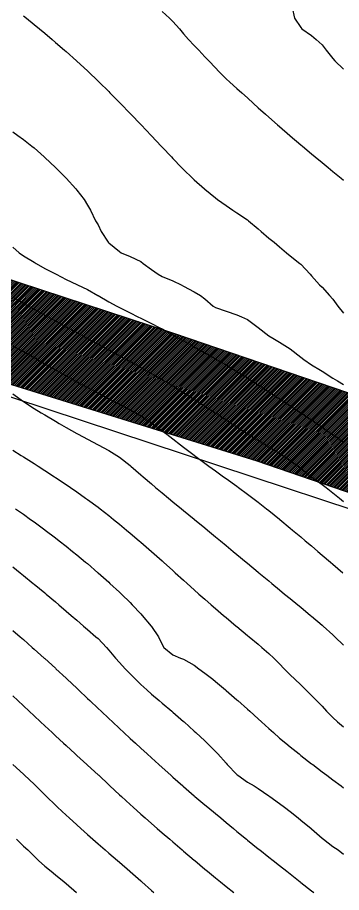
# Model space of a CAD drawing. Extents: x 771911 to 772814, y 1416488 to 1417835.
# Drawn here: x 772375.9 to 772406.2, y 1417389.2 to 1417471.3 of the extents above; entities that cross this region are included whole.
import ezdxf

# ---------------------------------------------------------------- set-up
doc = ezdxf.new("R2010")
doc.units = 0
doc.header["$MEASUREMENT"] = 0
doc.layers.get('0').update_dxf_attribs({"color": 1, "linetype": 'CONTINUOUS'})
for name, color, linetype in [('743.5', 1, 'CONTINUOUS'), ('744', 1, 'CONTINUOUS'), ('744.5', 1, 'CONTINUOUS'), ('745', 1, 'CONTINUOUS'), ('745.5', 1, 'CONTINUOUS'), ('746', 1, 'CONTINUOUS'), ('746.5', 1, 'CONTINUOUS'), ('747', 1, 'CONTINUOUS'), ('747.5', 1, 'CONTINUOUS'), ('748', 1, 'CONTINUOUS'), ('748.5', 1, 'CONTINUOUS'), ('749', 1, 'CONTINUOUS'), ('749.5', 1, 'CONTINUOUS'), ('750', 1, 'CONTINUOUS'), ('750.5', 1, 'CONTINUOUS'), ('SyNo_Boundary', 1, 'CONTINUOUS'), ('Tittahalli Kaggalipura Road', 1, 'CONTINUOUS')]:
    doc.layers.add(name, color=color, linetype=linetype)

msp = doc.modelspace()

# ---------------------------------------------------------------- hatches: boundary and pattern name
at = {"linetype": 'Continuous', "true_color": 0x636466}
h = msp.add_hatch(dxfattribs=at)
h.set_pattern_fill('ANSI31', color=251)
h.set_pattern_definition([(45, (0, 0), (-0.088388347648, 0.088388347648), [])])
h.paths.add_polyline_path([(772522.605, 1417283.282), (772520.273, 1417268.563), (772513.114, 1417279.501), (772507.162, 1417290.36), (772496.182, 1417312.844), (772486.465, 1417332.406), (772479.386, 1417347.593), (772470.313, 1417366.576), (772466.387, 1417373.719), (772461.818, 1417381.248), (772456.375, 1417390.468), (772449.656, 1417399.267), (772437.614, 1417412.909), (772434.568, 1417415.352), (772429.862, 1417418.006), (772420.904, 1417421.927), (772398.343, 1417429.679), (772374.455, 1417437.098), (772359.806, 1417442.382), (772345.168, 1417448.5), (772332.329, 1417452.613), (772319.893, 1417455.244), (772313.715, 1417455.758), (772303.998, 1417456.338), (772287.74, 1417456.824), (772255.285, 1417458.783), (772218.122, 1417462.161), (772178.418, 1417465.604), (772169.505, 1417466.022), (772152.388, 1417466.955), (772128.675, 1417467.728), (772108.276, 1417467.309), (772091.77, 1417468.596), (772080.058, 1417470.849), (772055.508, 1417476.286), (772058.208, 1417485.719), (772077.753, 1417481.798), (772085.475, 1417480.049), (772095.609, 1417478.541), (772104.838, 1417477.515), (772109.064, 1417477.107), (772119.071, 1417476.495), (772138.247, 1417476.882), (772157.054, 1417476.624), (772180.381, 1417475.948), (772196.42, 1417474.05), (772223.19, 1417472.055), (772238.634, 1417470.221), (772253.531, 1417468.741), (772279.014, 1417467.358), (772297.901, 1417466.392), (772312.541, 1417465.331), (772322.966, 1417464.397), (772327.535, 1417463.818), (772331.621, 1417462.917), (772335.289, 1417461.856), (772341.466, 1417459.507), (772371.808, 1417447.795), (772390.502, 1417441.682), (772410.82, 1417434.724), (772428.227, 1417428.257), (772432.281, 1417426.358), (772437.88, 1417423.044), (772440.261, 1417421.274), (772442.32, 1417419.022), (772450.493, 1417410.045), (772456.22, 1417403.642), (772460.563, 1417398.398), (772465.422, 1417391.673), (772482.284, 1417361.211), (772490.969, 1417343.088), (772497.404, 1417329.704), (772515.608, 1417294.462), (772521.318, 1417285.453)])

# ---------------------------------------------------------------- linework, layer by layer
at = {"layer": '743.5', "color": 0, "linetype": 'Continuous'}
msp.add_polyline3d([(772401.61, 1417472.206, 743.5), (772401.824, 1417471.206, 743.5), (772402.434, 1417470.335, 743.5), (772402.516, 1417470.206, 743.5), (772403.434, 1417469.596, 743.5), (772403.854, 1417469.206, 743.5), (772404.434, 1417468.712, 743.5), (772404.803, 1417468.206, 743.5), (772405.434, 1417467.423, 743.5), (772405.615, 1417467.206, 743.5), (772406.434, 1417466.434, 743.5)], dxfattribs=at)
at = {"layer": '744', "color": 0, "linetype": 'Continuous'}
msp.add_polyline3d([(772389.434, 1417471.827, 744), (772390.133, 1417471.206, 744), (772390.434, 1417470.905, 744), (772391.045, 1417470.206, 744), (772391.434, 1417469.746, 744), (772391.914, 1417469.206, 744), (772392.434, 1417468.643, 744), (772392.858, 1417468.206, 744), (772393.434, 1417467.594, 744), (772393.799, 1417467.206, 744), (772394.434, 1417466.538, 744), (772394.743, 1417466.206, 744), (772395.434, 1417465.516, 744), (772395.785, 1417465.206, 744), (772396.434, 1417464.621, 744), (772396.906, 1417464.206, 744), (772397.434, 1417463.723, 744), (772398.001, 1417463.206, 744), (772398.434, 1417462.815, 744), (772399.118, 1417462.206, 744), (772399.434, 1417461.927, 744), (772400.255, 1417461.206, 744), (772400.434, 1417461.052, 744), (772401.414, 1417460.206, 744), (772401.434, 1417460.19, 744), (772402.434, 1417459.339, 744), (772402.59, 1417459.206, 744), (772403.434, 1417458.499, 744), (772403.784, 1417458.206, 744), (772404.434, 1417457.669, 744), (772404.992, 1417457.206, 744), (772405.434, 1417456.843, 744), (772406.205, 1417456.206, 744), (772406.434, 1417456.018, 744)], dxfattribs=at)
at = {"layer": '744.5', "color": 0, "linetype": 'Continuous'}
msp.add_polyline3d([(772376.434, 1417471.436, 744.5), (772376.72, 1417471.206, 744.5), (772377.434, 1417470.626, 744.5), (772377.937, 1417470.206, 744.5), (772378.434, 1417469.79, 744.5), (772379.123, 1417469.206, 744.5), (772379.434, 1417468.94, 744.5), (772380.284, 1417468.206, 744.5), (772380.434, 1417468.075, 744.5), (772381.407, 1417467.206, 744.5), (772381.434, 1417467.183, 744.5), (772382.434, 1417466.256, 744.5), (772382.486, 1417466.206, 744.5), (772383.434, 1417465.301, 744.5), (772383.531, 1417465.206, 744.5), (772384.434, 1417464.318, 744.5), (772384.545, 1417464.206, 744.5), (772385.434, 1417463.311, 744.5), (772385.536, 1417463.206, 744.5), (772386.434, 1417462.283, 744.5), (772386.508, 1417462.206, 744.5), (772387.434, 1417461.24, 744.5), (772387.465, 1417461.206, 744.5), (772388.413, 1417460.206, 744.5), (772388.434, 1417460.184, 744.5), (772389.355, 1417459.206, 744.5), (772389.434, 1417459.121, 744.5), (772390.3, 1417458.206, 744.5), (772390.434, 1417458.062, 744.5), (772391.261, 1417457.206, 744.5), (772391.434, 1417457.027, 744.5), (772392.275, 1417456.206, 744.5), (772392.434, 1417456.055, 744.5), (772393.387, 1417455.206, 744.5), (772393.434, 1417455.167, 744.5), (772394.434, 1417454.36, 744.5), (772394.634, 1417454.206, 744.5), (772395.434, 1417453.628, 744.5), (772396.054, 1417453.206, 744.5), (772396.434, 1417452.964, 744.5), (772397.434, 1417452.284, 744.5), (772397.534, 1417452.206, 744.5), (772398.434, 1417451.441, 744.5), (772398.726, 1417451.206, 744.5), (772399.434, 1417450.585, 744.5), (772399.918, 1417450.206, 744.5), (772400.434, 1417449.753, 744.5), (772401.093, 1417449.206, 744.5), (772401.434, 1417448.923, 744.5), (772402.332, 1417448.206, 744.5), (772402.434, 1417448.129, 744.5), (772403.299, 1417447.206, 744.5), (772403.434, 1417447.031, 744.5), (772404.178, 1417446.206, 744.5), (772404.434, 1417445.971, 744.5), (772405.127, 1417445.206, 744.5), (772405.434, 1417444.861, 744.5), (772405.899, 1417444.206, 744.5), (772406.434, 1417443.558, 744.5)], dxfattribs=at)
at = {"layer": '745', "color": 0, "linetype": 'Continuous'}
msp.add_polyline3d([(772375.434, 1417460.559, 745), (772375.915, 1417460.206, 745), (772376.434, 1417459.843, 745), (772377.235, 1417459.206, 745), (772377.434, 1417459.039, 745), (772378.371, 1417458.206, 745), (772378.434, 1417458.149, 745), (772379.434, 1417457.218, 745), (772379.445, 1417457.206, 745), (772380.425, 1417456.206, 745), (772380.434, 1417456.197, 745), (772381.336, 1417455.206, 745), (772381.434, 1417455.08, 745), (772382.115, 1417454.206, 745), (772382.434, 1417453.661, 745), (772382.713, 1417453.206, 745), (772383.172, 1417452.206, 745), (772383.434, 1417451.841, 745), (772383.721, 1417451.206, 745), (772384.37, 1417450.206, 745), (772384.434, 1417450.146, 745), (772385.434, 1417449.319, 745), (772385.585, 1417449.206, 745), (772386.434, 1417448.851, 745), (772387.434, 1417448.396, 745), (772387.646, 1417448.206, 745), (772388.434, 1417447.631, 745), (772389.048, 1417447.206, 745), (772389.434, 1417446.996, 745), (772390.434, 1417446.567, 745), (772391.201, 1417446.206, 745), (772391.434, 1417446.092, 745), (772392.434, 1417445.532, 745), (772393.017, 1417445.206, 745), (772393.434, 1417444.876, 745), (772394.219, 1417444.206, 745), (772394.434, 1417444.062, 745), (772395.434, 1417443.739, 745), (772396.434, 1417443.402, 745), (772396.884, 1417443.206, 745), (772397.434, 1417442.958, 745), (772398.424, 1417442.206, 745), (772398.434, 1417442.2, 745), (772399.434, 1417441.418, 745), (772399.798, 1417441.206, 745), (772400.434, 1417440.824, 745), (772401.434, 1417440.213, 745), (772401.442, 1417440.206, 745), (772402.434, 1417439.417, 745), (772402.702, 1417439.206, 745), (772403.434, 1417438.713, 745), (772404.263, 1417438.206, 745), (772404.434, 1417438.096, 745), (772405.434, 1417437.463, 745), (772405.852, 1417437.206, 745), (772406.434, 1417436.841, 745)], dxfattribs=at)
at = {"layer": '745.5', "color": 0, "linetype": 'Continuous'}
msp.add_polyline3d([(772375.434, 1417449.731, 745.5), (772376.045, 1417449.206, 745.5), (772376.434, 1417448.937, 745.5), (772377.434, 1417448.341, 745.5), (772377.633, 1417448.206, 745.5), (772378.434, 1417447.718, 745.5), (772379.434, 1417447.237, 745.5), (772379.491, 1417447.206, 745.5), (772380.434, 1417446.712, 745.5), (772381.434, 1417446.24, 745.5), (772381.508, 1417446.206, 745.5), (772382.434, 1417445.754, 745.5), (772383.403, 1417445.206, 745.5), (772383.434, 1417445.19, 745.5), (772384.434, 1417444.613, 745.5), (772385.186, 1417444.206, 745.5), (772385.434, 1417444.074, 745.5), (772386.434, 1417443.569, 745.5), (772387.162, 1417443.206, 745.5), (772387.434, 1417443.069, 745.5), (772388.434, 1417442.579, 745.5), (772389.168, 1417442.206, 745.5), (772389.434, 1417442.067, 745.5), (772390.434, 1417441.511, 745.5), (772390.965, 1417441.206, 745.5), (772391.434, 1417440.941, 745.5), (772392.434, 1417440.381, 745.5), (772392.753, 1417440.206, 745.5), (772393.434, 1417439.826, 745.5), (772394.434, 1417439.267, 745.5), (772394.541, 1417439.206, 745.5), (772395.434, 1417438.689, 745.5), (772396.239, 1417438.206, 745.5), (772396.434, 1417438.088, 745.5), (772397.434, 1417437.466, 745.5), (772397.84, 1417437.206, 745.5), (772398.434, 1417436.827, 745.5), (772399.389, 1417436.206, 745.5), (772399.434, 1417436.178, 745.5), (772400.434, 1417435.524, 745.5), (772400.915, 1417435.206, 745.5), (772401.434, 1417434.866, 745.5), (772402.43, 1417434.206, 745.5), (772402.434, 1417434.204, 745.5), (772403.434, 1417433.535, 745.5), (772403.919, 1417433.206, 745.5), (772404.434, 1417432.855, 745.5), (772405.373, 1417432.206, 745.5), (772405.434, 1417432.164, 745.5), (772406.434, 1417431.461, 745.5)], dxfattribs=at)
at = {"layer": '746', "color": 0, "linetype": 'Continuous'}
msp.add_polyline3d([(772375.434, 1417445.057, 746), (772376.434, 1417444.48, 746), (772376.917, 1417444.206, 746), (772377.434, 1417443.916, 746), (772378.434, 1417443.362, 746), (772378.718, 1417443.206, 746), (772379.434, 1417442.813, 746), (772380.434, 1417442.268, 746), (772380.546, 1417442.206, 746), (772381.434, 1417441.722, 746), (772382.381, 1417441.206, 746), (772382.434, 1417441.178, 746), (772383.434, 1417440.635, 746), (772384.227, 1417440.206, 746), (772384.434, 1417440.095, 746), (772385.434, 1417439.554, 746), (772386.074, 1417439.206, 746), (772386.434, 1417439.011, 746), (772387.434, 1417438.46, 746), (772387.885, 1417438.206, 746), (772388.434, 1417437.896, 746), (772389.434, 1417437.316, 746), (772389.62, 1417437.206, 746), (772390.434, 1417436.719, 746), (772391.27, 1417436.206, 746), (772391.434, 1417436.104, 746), (772392.434, 1417435.474, 746), (772392.856, 1417435.206, 746), (772393.434, 1417434.832, 746), (772394.399, 1417434.206, 746), (772394.434, 1417434.184, 746), (772395.434, 1417433.531, 746), (772395.936, 1417433.206, 746), (772396.434, 1417432.882, 746), (772397.434, 1417432.244, 746), (772397.492, 1417432.206, 746), (772398.434, 1417431.621, 746), (772399.112, 1417431.206, 746), (772399.434, 1417431.019, 746), (772400.434, 1417430.405, 746), (772400.737, 1417430.206, 746), (772401.434, 1417429.74, 746), (772402.189, 1417429.206, 746), (772402.434, 1417429.015, 746), (772403.406, 1417428.206, 746), (772403.434, 1417428.184, 746), (772404.434, 1417427.484, 746), (772404.81, 1417427.206, 746), (772405.434, 1417426.689, 746), (772406.054, 1417426.206, 746), (772406.434, 1417425.893, 746)], dxfattribs=at)
at = {"layer": '746.5', "color": 0, "linetype": 'Continuous'}
msp.add_polyline3d([(772375.434, 1417440.487, 746.5), (772375.944, 1417440.206, 746.5), (772376.434, 1417439.938, 746.5), (772377.434, 1417439.378, 746.5), (772377.738, 1417439.206, 746.5), (772378.434, 1417438.808, 746.5), (772379.434, 1417438.239, 746.5), (772379.492, 1417438.206, 746.5), (772380.434, 1417437.673, 746.5), (772381.273, 1417437.206, 746.5), (772381.434, 1417437.117, 746.5), (772382.434, 1417436.571, 746.5), (772383.116, 1417436.206, 746.5), (772383.434, 1417436.039, 746.5), (772384.434, 1417435.52, 746.5), (772385.038, 1417435.206, 746.5), (772385.434, 1417435.009, 746.5), (772386.434, 1417434.484, 746.5), (772386.916, 1417434.206, 746.5), (772387.434, 1417433.908, 746.5), (772388.434, 1417433.257, 746.5), (772388.507, 1417433.206, 746.5), (772389.434, 1417432.521, 746.5), (772389.857, 1417432.206, 746.5), (772390.434, 1417431.746, 746.5), (772391.142, 1417431.206, 746.5), (772391.434, 1417430.975, 746.5), (772392.434, 1417430.22, 746.5), (772392.452, 1417430.206, 746.5), (772393.434, 1417429.475, 746.5), (772393.807, 1417429.206, 746.5), (772394.434, 1417428.745, 746.5), (772395.19, 1417428.206, 746.5), (772395.434, 1417428.028, 746.5), (772396.434, 1417427.314, 746.5), (772396.587, 1417427.206, 746.5), (772397.434, 1417426.586, 746.5), (772397.943, 1417426.206, 746.5), (772398.434, 1417425.829, 746.5), (772399.222, 1417425.206, 746.5), (772399.434, 1417425.037, 746.5), (772400.434, 1417424.222, 746.5), (772400.452, 1417424.206, 746.5), (772401.434, 1417423.394, 746.5), (772401.658, 1417423.206, 746.5), (772402.434, 1417422.557, 746.5), (772402.849, 1417422.206, 746.5), (772403.434, 1417421.713, 746.5), (772404.027, 1417421.206, 746.5), (772404.434, 1417420.86, 746.5), (772405.194, 1417420.206, 746.5), (772405.434, 1417420, 746.5), (772406.351, 1417419.206, 746.5)], dxfattribs=at)
at = {"layer": '747', "color": 0, "linetype": 'Continuous'}
msp.add_polyline3d([(772375.434, 1417435.969, 747), (772376.434, 1417435.265, 747), (772376.523, 1417435.206, 747), (772377.434, 1417434.62, 747), (772378.109, 1417434.206, 747), (772378.434, 1417434.007, 747), (772379.434, 1417433.412, 747), (772379.792, 1417433.206, 747), (772380.434, 1417432.833, 747), (772381.434, 1417432.272, 747), (772381.558, 1417432.206, 747), (772382.434, 1417431.725, 747), (772383.434, 1417431.212, 747), (772383.445, 1417431.206, 747), (772384.434, 1417430.669, 747), (772385.199, 1417430.206, 747), (772385.434, 1417430.05, 747), (772386.434, 1417429.258, 747), (772386.489, 1417429.206, 747), (772387.434, 1417428.393, 747), (772387.643, 1417428.206, 747), (772388.434, 1417427.534, 747), (772388.819, 1417427.206, 747), (772389.434, 1417426.693, 747), (772390.022, 1417426.206, 747), (772390.434, 1417425.865, 747), (772391.238, 1417425.206, 747), (772391.434, 1417425.045, 747), (772392.434, 1417424.226, 747), (772392.458, 1417424.206, 747), (772393.434, 1417423.406, 747), (772393.678, 1417423.206, 747), (772394.434, 1417422.582, 747), (772394.891, 1417422.206, 747), (772395.434, 1417421.755, 747), (772396.096, 1417421.206, 747), (772396.434, 1417420.924, 747), (772397.297, 1417420.206, 747), (772397.434, 1417420.092, 747), (772398.434, 1417419.259, 747), (772398.497, 1417419.206, 747), (772399.434, 1417418.428, 747), (772399.701, 1417418.206, 747), (772400.434, 1417417.602, 747), (772400.914, 1417417.206, 747), (772401.434, 1417416.786, 747), (772402.141, 1417416.206, 747), (772402.434, 1417415.972, 747), (772403.346, 1417415.206, 747), (772403.434, 1417415.131, 747), (772404.434, 1417414.285, 747), (772404.525, 1417414.206, 747), (772405.434, 1417413.389, 747), (772405.628, 1417413.206, 747), (772406.434, 1417412.401, 747)], dxfattribs=at)
at = {"layer": '747.5', "color": 0, "linetype": 'Continuous'}
msp.add_polyline3d([(772375.434, 1417430.704, 747.5), (772376.229, 1417430.206, 747.5), (772376.434, 1417430.077, 747.5), (772377.434, 1417429.442, 747.5), (772377.804, 1417429.206, 747.5), (772378.434, 1417428.799, 747.5), (772379.344, 1417428.206, 747.5), (772379.434, 1417428.147, 747.5), (772380.434, 1417427.479, 747.5), (772380.837, 1417427.206, 747.5), (772381.434, 1417426.793, 747.5), (772382.264, 1417426.206, 747.5), (772382.434, 1417426.084, 747.5), (772383.434, 1417425.342, 747.5), (772383.611, 1417425.206, 747.5), (772384.434, 1417424.561, 747.5), (772384.876, 1417424.206, 747.5), (772385.434, 1417423.75, 747.5), (772386.09, 1417423.206, 747.5), (772386.434, 1417422.917, 747.5), (772387.269, 1417422.206, 747.5), (772387.434, 1417422.065, 747.5), (772388.422, 1417421.206, 747.5), (772388.434, 1417421.196, 747.5), (772389.434, 1417420.31, 747.5), (772389.551, 1417420.206, 747.5), (772390.434, 1417419.411, 747.5), (772390.663, 1417419.206, 747.5), (772391.434, 1417418.505, 747.5), (772391.767, 1417418.206, 747.5), (772392.434, 1417417.6, 747.5), (772392.877, 1417417.206, 747.5), (772393.434, 1417416.71, 747.5), (772394.011, 1417416.206, 747.5), (772394.434, 1417415.84, 747.5), (772395.178, 1417415.206, 747.5), (772395.434, 1417414.991, 747.5), (772396.371, 1417414.206, 747.5), (772396.434, 1417414.154, 747.5), (772397.434, 1417413.324, 747.5), (772397.574, 1417413.206, 747.5), (772398.434, 1417412.493, 747.5), (772398.77, 1417412.206, 747.5), (772399.434, 1417411.635, 747.5), (772399.896, 1417411.206, 747.5), (772400.434, 1417410.673, 747.5), (772400.869, 1417410.206, 747.5), (772401.434, 1417409.633, 747.5), (772401.881, 1417409.206, 747.5), (772402.434, 1417408.678, 747.5), (772402.911, 1417408.206, 747.5), (772403.434, 1417407.694, 747.5), (772403.91, 1417407.206, 747.5), (772404.434, 1417406.678, 747.5), (772404.844, 1417406.206, 747.5), (772405.434, 1417405.613, 747.5), (772405.86, 1417405.206, 747.5), (772406.434, 1417404.756, 747.5)], dxfattribs=at)
at = {"layer": '748', "color": 0, "linetype": 'Continuous'}
msp.add_polyline3d([(772375.688, 1417425.206, 748), (772376.434, 1417424.681, 748), (772377.099, 1417424.206, 748), (772377.434, 1417423.963, 748), (772378.434, 1417423.228, 748), (772378.463, 1417423.206, 748), (772379.434, 1417422.472, 748), (772379.78, 1417422.206, 748), (772380.434, 1417421.693, 748), (772381.042, 1417421.206, 748), (772381.434, 1417420.887, 748), (772382.253, 1417420.206, 748), (772382.434, 1417420.054, 748), (772383.42, 1417419.206, 748), (772383.434, 1417419.194, 748), (772384.434, 1417418.306, 748), (772384.543, 1417418.206, 748), (772385.434, 1417417.381, 748), (772385.618, 1417417.206, 748), (772386.434, 1417416.405, 748), (772386.631, 1417416.206, 748), (772387.434, 1417415.353, 748), (772387.568, 1417415.206, 748), (772388.404, 1417414.206, 748), (772388.434, 1417414.166, 748), (772389.106, 1417413.206, 748), (772389.434, 1417412.47, 748), (772389.6, 1417412.206, 748), (772390.434, 1417411.497, 748), (772391.148, 1417411.206, 748), (772391.434, 1417411.112, 748), (772392.434, 1417410.532, 748), (772392.874, 1417410.206, 748), (772393.434, 1417409.796, 748), (772394.175, 1417409.206, 748), (772394.434, 1417408.996, 748), (772395.362, 1417408.206, 748), (772395.434, 1417408.145, 748), (772396.434, 1417407.28, 748), (772396.517, 1417407.206, 748), (772397.434, 1417406.398, 748), (772397.647, 1417406.206, 748), (772398.434, 1417405.496, 748), (772398.753, 1417405.206, 748), (772399.434, 1417404.583, 748), (772399.853, 1417404.206, 748), (772400.434, 1417403.702, 748), (772401.019, 1417403.206, 748), (772401.434, 1417402.872, 748), (772402.261, 1417402.206, 748), (772402.434, 1417402.072, 748), (772403.434, 1417401.294, 748), (772403.547, 1417401.206, 748), (772404.434, 1417400.53, 748), (772404.867, 1417400.206, 748), (772405.434, 1417399.78, 748), (772406.209, 1417399.206, 748), (772406.434, 1417399.034, 748)], dxfattribs=at)
at = {"layer": '748.5', "color": 0, "linetype": 'Continuous'}
msp.add_polyline3d([(772375.434, 1417419.751, 748.5), (772376.123, 1417419.206, 748.5), (772376.434, 1417418.957, 748.5), (772377.361, 1417418.206, 748.5), (772377.434, 1417418.146, 748.5), (772378.434, 1417417.317, 748.5), (772378.566, 1417417.206, 748.5), (772379.434, 1417416.471, 748.5), (772379.743, 1417416.206, 748.5), (772380.434, 1417415.61, 748.5), (772380.899, 1417415.206, 748.5), (772381.434, 1417414.74, 748.5), (772382.052, 1417414.206, 748.5), (772382.434, 1417413.877, 748.5), (772383.232, 1417413.206, 748.5), (772383.434, 1417413.022, 748.5), (772384.205, 1417412.206, 748.5), (772384.434, 1417411.95, 748.5), (772385.056, 1417411.206, 748.5), (772385.434, 1417410.791, 748.5), (772385.958, 1417410.206, 748.5), (772386.434, 1417409.713, 748.5), (772386.932, 1417409.206, 748.5), (772387.434, 1417408.724, 748.5), (772388.003, 1417408.206, 748.5), (772388.434, 1417407.82, 748.5), (772389.155, 1417407.206, 748.5), (772389.434, 1417406.964, 748.5), (772390.33, 1417406.206, 748.5), (772390.434, 1417406.116, 748.5), (772391.434, 1417405.251, 748.5), (772391.485, 1417405.206, 748.5), (772392.434, 1417404.358, 748.5), (772392.6, 1417404.206, 748.5), (772393.434, 1417403.428, 748.5), (772393.663, 1417403.206, 748.5), (772394.434, 1417402.439, 748.5), (772394.648, 1417402.206, 748.5), (772395.434, 1417401.335, 748.5), (772395.53, 1417401.206, 748.5), (772396.434, 1417400.269, 748.5), (772396.513, 1417400.206, 748.5), (772397.434, 1417399.569, 748.5), (772398.056, 1417399.206, 748.5), (772398.434, 1417398.956, 748.5), (772399.434, 1417398.278, 748.5), (772399.534, 1417398.206, 748.5), (772400.434, 1417397.552, 748.5), (772400.894, 1417397.206, 748.5), (772401.434, 1417396.796, 748.5), (772402.187, 1417396.206, 748.5), (772402.434, 1417396.012, 748.5), (772403.406, 1417395.206, 748.5), (772403.434, 1417395.184, 748.5), (772404.434, 1417394.324, 748.5), (772404.567, 1417394.206, 748.5), (772405.434, 1417393.514, 748.5), (772405.921, 1417393.206, 748.5), (772406.434, 1417392.813, 748.5)], dxfattribs=at)
at = {"layer": '749', "color": 0, "linetype": 'Continuous'}
msp.add_polyline3d([(772375.434, 1417413.792, 749), (772376.113, 1417413.206, 749), (772376.434, 1417412.928, 749), (772377.255, 1417412.206, 749), (772377.434, 1417412.049, 749), (772378.375, 1417411.206, 749), (772378.434, 1417411.154, 749), (772379.434, 1417410.242, 749), (772379.472, 1417410.206, 749), (772380.434, 1417409.312, 749), (772380.546, 1417409.206, 749), (772381.434, 1417408.368, 749), (772381.602, 1417408.206, 749), (772382.434, 1417407.416, 749), (772382.652, 1417407.206, 749), (772383.434, 1417406.465, 749), (772383.705, 1417406.206, 749), (772384.434, 1417405.52, 749), (772384.768, 1417405.206, 749), (772385.434, 1417404.585, 749), (772385.844, 1417404.206, 749), (772386.434, 1417403.663, 749), (772386.933, 1417403.206, 749), (772387.434, 1417402.748, 749), (772388.03, 1417402.206, 749), (772388.434, 1417401.84, 749), (772389.134, 1417401.206, 749), (772389.434, 1417400.936, 749), (772390.244, 1417400.206, 749), (772390.434, 1417400.038, 749), (772391.367, 1417399.206, 749), (772391.434, 1417399.147, 749), (772392.434, 1417398.27, 749), (772392.507, 1417398.206, 749), (772393.434, 1417397.428, 749), (772393.702, 1417397.206, 749), (772394.434, 1417396.618, 749), (772394.937, 1417396.206, 749), (772395.434, 1417395.784, 749), (772396.116, 1417395.206, 749), (772396.434, 1417394.936, 749), (772397.326, 1417394.206, 749), (772397.434, 1417394.119, 749), (772398.434, 1417393.318, 749), (772398.575, 1417393.206, 749), (772399.434, 1417392.528, 749), (772399.841, 1417392.206, 749), (772400.434, 1417391.742, 749), (772401.11, 1417391.206, 749), (772401.434, 1417390.955, 749), (772402.377, 1417390.206, 749), (772402.434, 1417390.163, 749), (772403.434, 1417389.385, 749), (772403.655, 1417389.206, 749)], dxfattribs=at)
at = {"layer": '749.5', "color": 0, "linetype": 'Continuous'}
msp.add_polyline3d([(772375.434, 1417407.646, 749.5), (772375.912, 1417407.206, 749.5), (772376.434, 1417406.716, 749.5), (772376.98, 1417406.206, 749.5), (772377.434, 1417405.78, 749.5), (772378.048, 1417405.206, 749.5), (772378.434, 1417404.847, 749.5), (772379.123, 1417404.206, 749.5), (772379.434, 1417403.918, 749.5), (772380.204, 1417403.206, 749.5), (772380.434, 1417402.993, 749.5), (772381.284, 1417402.206, 749.5), (772381.434, 1417402.069, 749.5), (772382.379, 1417401.206, 749.5), (772382.434, 1417401.158, 749.5), (772383.434, 1417400.255, 749.5), (772383.487, 1417400.206, 749.5), (772384.434, 1417399.309, 749.5), (772384.543, 1417399.206, 749.5), (772385.434, 1417398.372, 749.5), (772385.614, 1417398.206, 749.5), (772386.434, 1417397.46, 749.5), (772386.715, 1417397.206, 749.5), (772387.434, 1417396.565, 749.5), (772387.84, 1417396.206, 749.5), (772388.434, 1417395.684, 749.5), (772388.981, 1417395.206, 749.5), (772389.434, 1417394.813, 749.5), (772390.14, 1417394.206, 749.5), (772390.434, 1417393.953, 749.5), (772391.308, 1417393.206, 749.5), (772391.434, 1417393.099, 749.5), (772392.434, 1417392.247, 749.5), (772392.481, 1417392.206, 749.5), (772393.434, 1417391.404, 749.5), (772393.671, 1417391.206, 749.5), (772394.434, 1417390.575, 749.5), (772394.888, 1417390.206, 749.5), (772395.434, 1417389.766, 749.5), (772396.144, 1417389.206, 749.5)], dxfattribs=at)
at = {"layer": '750', "color": 0, "linetype": 'Continuous'}
msp.add_polyline3d([(772375.451, 1417401.206, 750), (772376.434, 1417400.303, 750), (772376.539, 1417400.206, 750), (772377.434, 1417399.361, 750), (772377.593, 1417399.206, 750), (772378.434, 1417398.368, 750), (772378.594, 1417398.206, 750), (772379.434, 1417397.392, 750), (772379.633, 1417397.206, 750), (772380.434, 1417396.465, 750), (772380.717, 1417396.206, 750), (772381.434, 1417395.553, 750), (772381.818, 1417395.206, 750), (772382.434, 1417394.661, 750), (772382.948, 1417394.206, 750), (772383.434, 1417393.787, 750), (772384.099, 1417393.206, 750), (772384.434, 1417392.918, 750), (772385.254, 1417392.206, 750), (772385.434, 1417392.051, 750), (772386.402, 1417391.206, 750), (772386.434, 1417391.179, 750), (772387.434, 1417390.296, 750), (772387.535, 1417390.206, 750), (772388.434, 1417389.409, 750), (772388.664, 1417389.206, 750)], dxfattribs=at)
at = {"layer": '750.5', "color": 0, "linetype": 'Continuous'}
msp.add_polyline3d([(772375.774, 1417394.206, 750.5), (772376.434, 1417393.574, 750.5), (772376.838, 1417393.206, 750.5), (772377.434, 1417392.62, 750.5), (772377.855, 1417392.206, 750.5), (772378.434, 1417391.672, 750.5), (772379.032, 1417391.206, 750.5), (772379.434, 1417390.882, 750.5), (772380.246, 1417390.206, 750.5), (772380.434, 1417390.045, 750.5), (772381.4, 1417389.206, 750.5)], dxfattribs=at)
at = {"layer": 'SyNo_Boundary', "color": 51, "linetype": 'Continuous', "true_color": 0xf7f281, "flags": 128}
msp.add_lwpolyline([(772289.93, 1417360.957), (772297.381, 1417454.304), (772319.035, 1417454.191), (772342.775, 1417448.075), (772359.479, 1417440.877), (772417.033, 1417421.88), (772423.669, 1417420.118), (772431.176, 1417416.553), (772438.835, 1417409.577), (772453.85, 1417392.591), (772470.002, 1417363.244), (772487.854, 1417326.502), (772370.374, 1417346.71), (772289.93, 1417360.957)], close=True, dxfattribs=at)
at = {"layer": 'Tittahalli Kaggalipura Road', "color": 18, "linetype": 'Continuous', "true_color": 0x000000, "flags": 128}
for points in [[(772238.634, 1417470.221), (772253.531, 1417468.741), (772279.014, 1417467.358), (772297.901, 1417466.392), (772312.541, 1417465.331), (772322.966, 1417464.397), (772327.535, 1417463.818), (772331.621, 1417462.917), (772335.289, 1417461.856), (772341.466, 1417459.507), (772371.808, 1417447.795), (772390.502, 1417441.682), (772410.82, 1417434.724), (772428.227, 1417428.257), (772432.281, 1417426.358), (772437.88, 1417423.044), (772440.261, 1417421.274), (772442.32, 1417419.022), (772450.493, 1417410.045), (772456.22, 1417403.642), (772460.563, 1417398.398), (772465.422, 1417391.673), (772482.284, 1417361.211)], [(772507.162, 1417290.36), (772496.182, 1417312.844), (772486.465, 1417332.406), (772479.386, 1417347.593), (772470.313, 1417366.576), (772466.387, 1417373.719), (772461.818, 1417381.248), (772456.375, 1417390.468), (772449.656, 1417399.267), (772437.614, 1417412.909), (772434.568, 1417415.352), (772429.862, 1417418.006), (772420.904, 1417421.927), (772398.343, 1417429.679), (772374.455, 1417437.098), (772359.806, 1417442.382), (772345.168, 1417448.5), (772332.329, 1417452.613), (772319.893, 1417455.244), (772313.715, 1417455.758), (772303.998, 1417456.338), (772287.74, 1417456.824), (772255.285, 1417458.783), (772218.122, 1417462.161)]]:
    msp.add_lwpolyline(points, dxfattribs=at)

doc.saveas('drawing.dxf')
